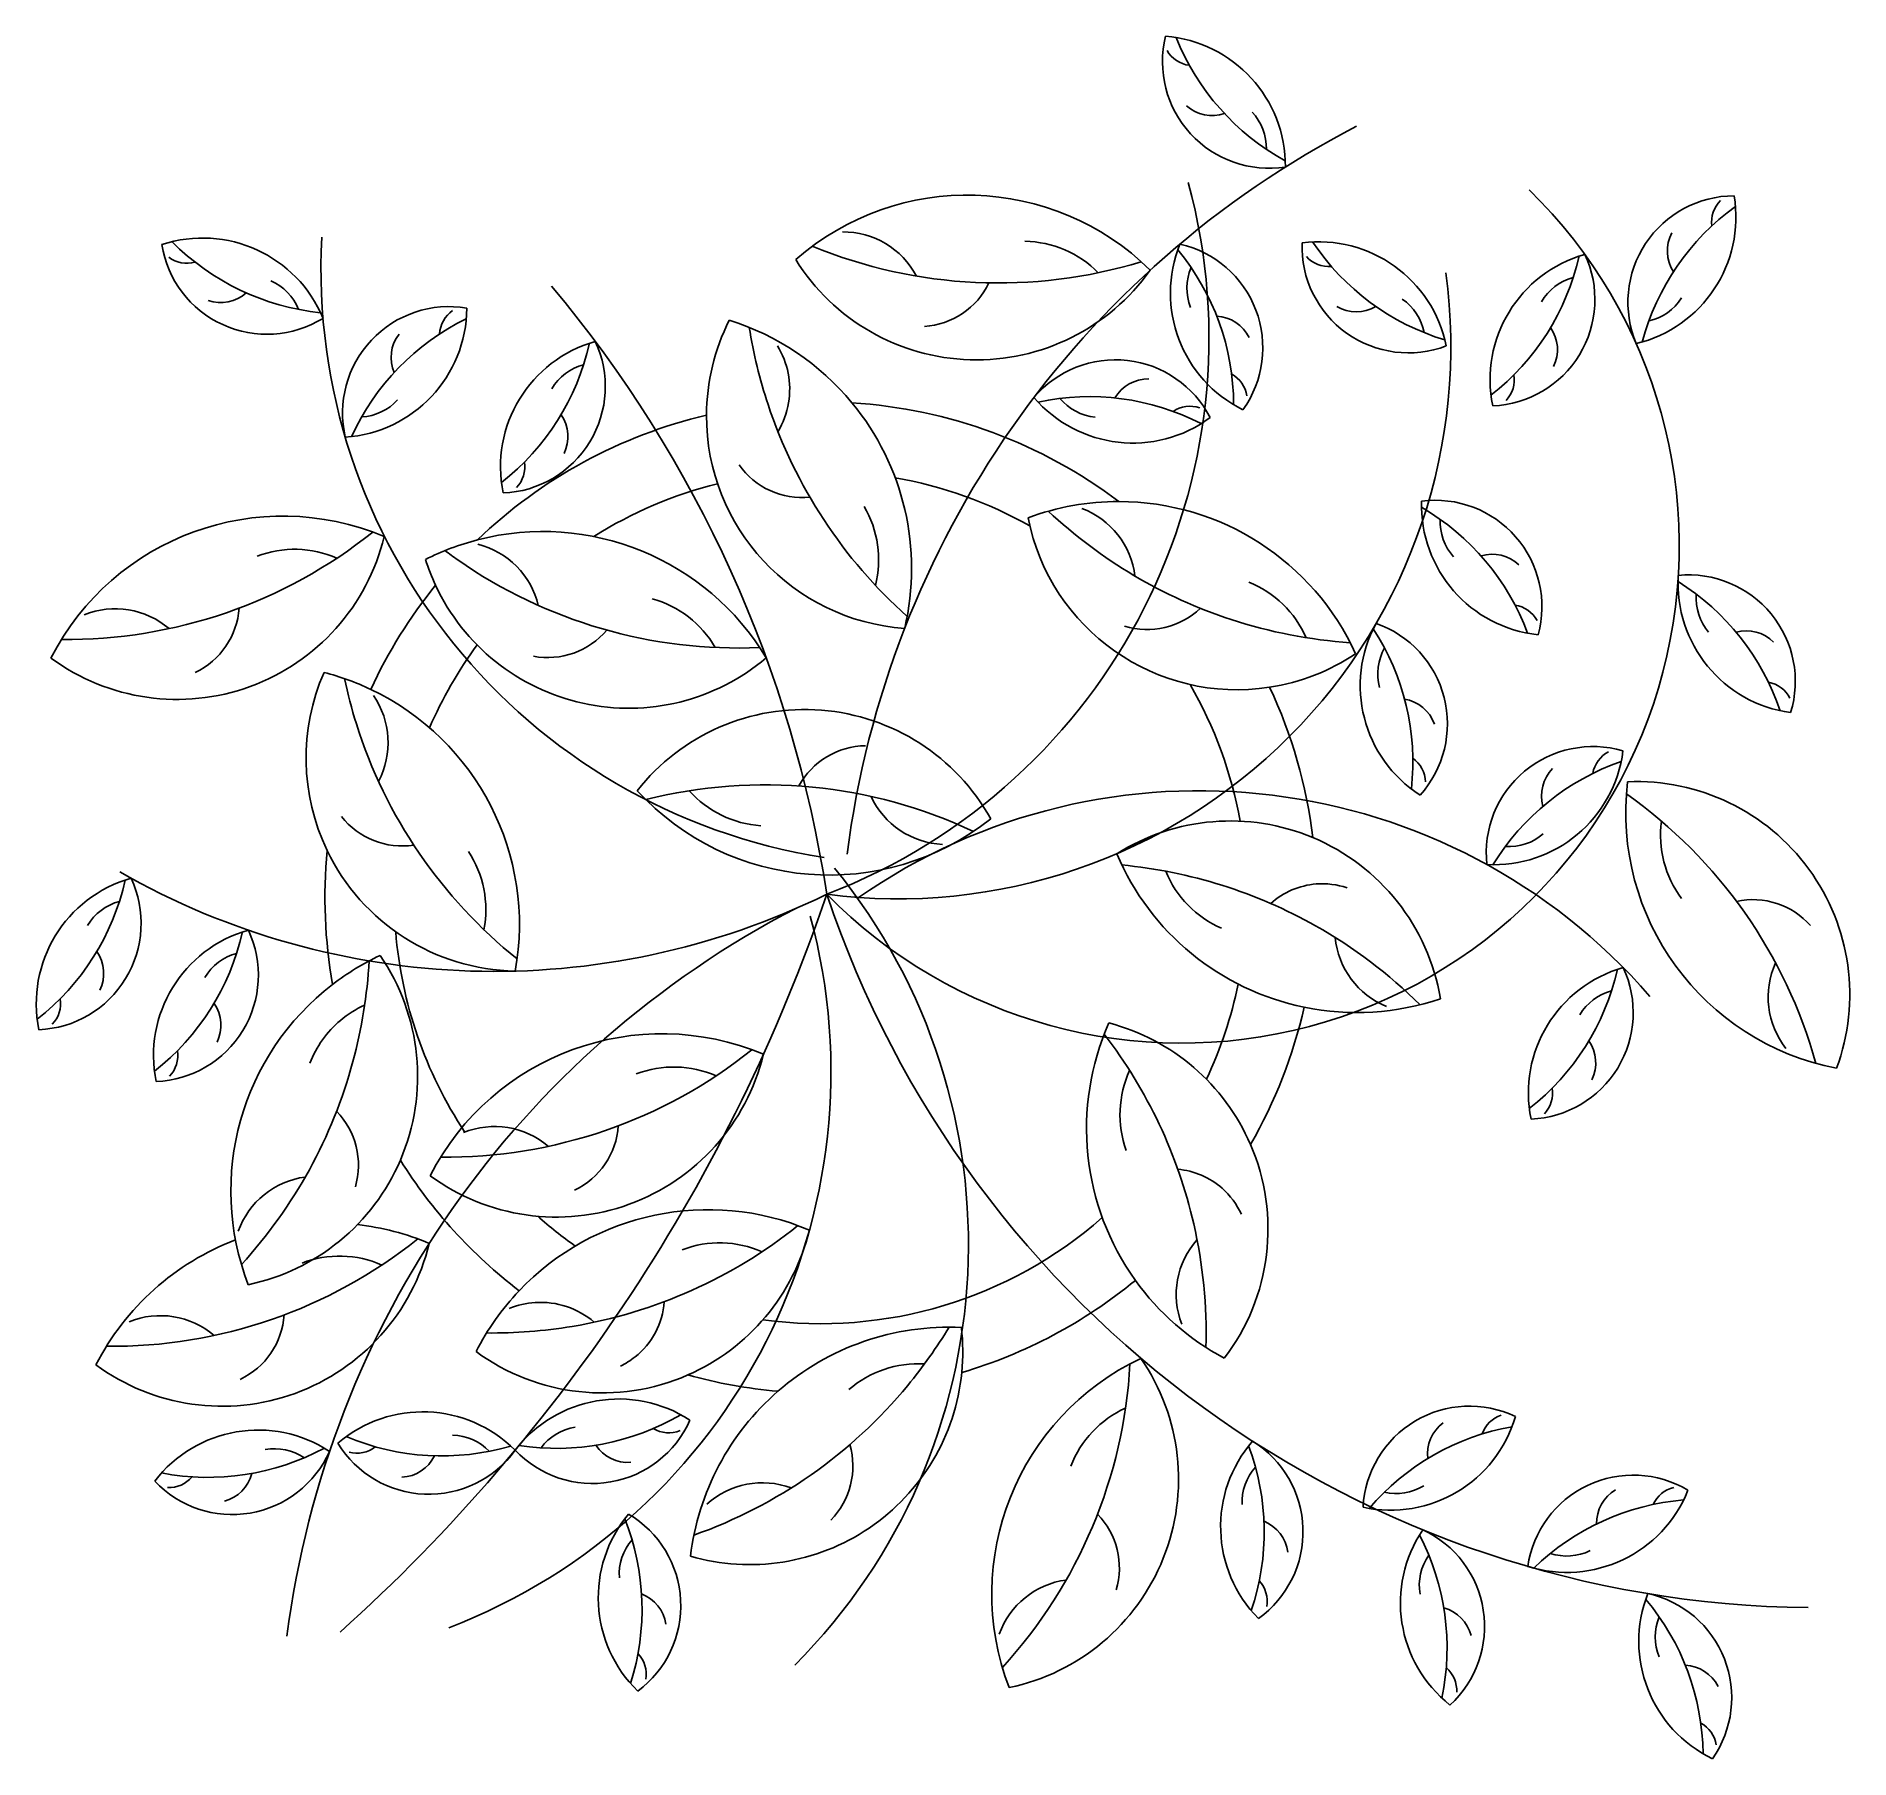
# Model space of a CAD drawing. Header units: millimetres. Extents: x -0.226 to 0.297, y -0.248 to 0.248.
import ezdxf

# ---------------------------------------------------------------- set-up
doc = ezdxf.new("R2010")
doc.units = ezdxf.units.MM
doc.layers.add('01', color=1, linetype='Continuous')

msp = doc.modelspace()

# ---------------------------------------------------------------- linework, layer by layer
for centre, radius, start, end in [((0.1292620345416822, 0.2409915214729494), 0.0307167645179186, 166.1542876011257, 278.8337853738951), ((0.09641590188027749, 0.2108998748648219), 0.03756416621039793, 359.6022721098537, 85.38580086517037), ((0.1680372454609937, 0.2742552613761404), 0.07061911097411812, 201.8527141097312, 241.1384670254136), ((0.1073799831379461, 0.2486307691024763), 0.008730457211267095, 210.416077401175, 262.8992221293745), ((0.1129198467045285, 0.2366011250666702), 0.0111484449818184, 227.9910730514285, 288.4689601728016), ((0.1133366542993031, 0.216083459290985), 0.01516172537137463, 358.7212638647937, 43.35471405616106), ((0.2810867574395957, -0.02253216864954766), 0.275698193365916, 117.3310264303957, 172.7136211872589), ((-0.06002588597090153, 0.1613739417554712), 0.1719429447657858, 291.0544237845411, 15.08739895610682), ((0.1040877507122673, 0.1014087583382093), 0.1434362620208351, 224.4792691155238, 45.69938948375154), ((0.04227396119819105, 0.1273938248257878), 0.07512833242079586, 45.41565005599004, 131.199178811311), ((0.26345686082675, 0.1716154268567038), 0.0307167645179186, 90.1449476320463, 202.8244454048136), ((0.2263168751414355, 0.1962121154487591), 0.03756416621039793, 283.5929321407724, 9.376460896090522), ((0.3051082761587054, 0.1420324423042985), 0.07061911097411812, 125.8433741406498, 165.1291270563318), ((0.2655792051416483, 0.1946952434199147), 0.008730457211267095, 134.4067374320981, 186.8898821602957), ((-0.1781678974074907, 0.1525937820017589), 0.03756416621039793, 22.54554657667521, 108.3290753319954), ((-0.1596504948787469, 0.1931089819888143), 0.0307167645179186, 189.097562067949, 301.7770598407158), ((-0.1369096002136416, 0.2388566057960588), 0.07061911097411812, 224.795988576555, 264.0817414922366), ((0.02787241058030077, 0.1812999761770584), 0.1719429447657858, 176.967226849129, 261.0002020206952), ((0.006427048489058507, 0.1680182538318604), 0.02392386835213443, 27.82557946393263, 90.33066069889774), ((0.0584273913045763, 0.1588865594723643), 0.03032345074274926, 44.53464181093303, 89.16809200229727), ((0.1383934932092075, 0.174304471511789), 0.03756416621039793, 157.9229997268649, 243.7065284821841), ((0.09675451656619316, 0.1584750289908925), 0.0307167645179186, 324.4750152181371, 77.15451299090634), ((0.1694723111742178, 0.1877442150064894), 0.0307167645179186, 178.1182235461631, 290.7977213189297), ((0.1435775302095976, 0.1514973400350073), 0.03756416621039793, 11.56620805488897, 97.3497368102071), ((0.2005098184346252, 0.2283233539480989), 0.07061911097411812, 213.8166500547661, 253.1024029704481), ((0.2552457567252304, 0.186411387567091), 0.0111484449818184, 151.9817330823511, 212.4596202037221), ((-0.182779412837192, 0.1916138458566934), 0.008730457211267095, 233.3593518679989, 285.8424965961999), ((0.04490548177153642, 0.2164476153407122), 0.0614335290358372, 211.9676655472628, 324.6471633200306), ((0.05125286282992647, 0.3184264575111797), 0.1412382219482362, 247.6660920558675, 286.9518449715491), ((0.04843404256848771, 0.1418881315467502), 0.07061911097411812, 0.173441726741834, 39.4591946424256), ((0.1464819904605861, 0.1906814639687013), 0.008730457211267095, 222.3800133462126, 274.8631580744133), ((0.2305540546009865, 0.1492900815967459), 0.03756416621039793, 105.7875212396778, 191.5710499949978), ((0.1497457180543051, 0.2004128221420842), 0.07061911097411812, 308.0379632395555, 347.3237161552364), ((0.1924994178818906, 0.1724465116017768), 0.0307167645179186, 272.3395367309506, 25.01903450371933), ((-0.164606387428762, 0.1639633403496532), 0.01516172537137463, 21.66453833161894, 66.29798852298357), ((0.02229472002915145, 0.1589756216918659), 0.1593958047964342, 262.5928087108953, 7.613956994456661), ((0.1207547376250204, 0.1757382467283719), 0.01516172537137463, 157.0419914818058, 201.6754416731709), ((0.2208593630745099, 0.1640952957504282), 0.01516172537137463, 104.9065129946201, 149.5399631859879), ((-0.172988410031337, 0.1826953993539746), 0.0111484449818184, 250.934347518251, 311.4122346396246), ((-0.3509459557191121, -0.05305337320646686), 0.356795792642309, 8.699045677420232, 39.99551317136137), ((0.02842102001204694, 0.1868903276413789), 0.0222968899636368, 273.8044509975691, 334.2823381189389), ((0.159056198533051, 0.1600759318112068), 0.01516172537137463, 10.68519980983229, 55.31865000119767), ((0.2354375133854205, 0.1810465172755471), 0.01516172537137463, 282.7119238957158, 327.3453740870807), ((-0.1071446164552867, 0.1396713930810165), 0.0307167645179186, 80.41768232755659, 193.0971801003263), ((-0.1395948293957758, 0.1701895730155911), 0.03756416621039793, 273.865666836286, 359.649195591603), ((-0.1011532552146832, 0.1620608072865366), 0.008730457211267095, 124.6794721276093, 177.1626168558077), ((0.1135626195315922, 0.1565178987923446), 0.0111484449818184, 26.31180066844186, 86.78968778981066), ((0.1543952153331247, 0.1800615159423842), 0.0111484449818184, 239.9550089964674, 300.4328961178371), ((-0.07109031060633697, 0.1034763602183375), 0.07061911097411812, 116.1161088361611, 155.4018617518446), ((-0.1127377687387821, 0.155641970135207), 0.0111484449818184, 142.2544677778613, 202.7323548992308), ((0.02851528420723071, 0.1388714936731503), 0.0614335290358372, 153.302651416128, 179.7924889406753), ((-0.04891774688007899, 0.09480758324480121), 0.07512833242079586, 39.55634846936148, 72.53416468017231), ((0.1189205364876784, 0.1864830873960273), 0.1412382219482362, 189.0010779247324, 198.3029110199129), ((0.2012710876851429, 0.1579758346040308), 0.0111484449818184, 334.1763221812559, 34.65420930262434), ((-0.05475589252586133, 0.1241640127480537), 0.03756416621039793, 105.7875212396778, 191.5710499949978), ((-0.1355642290725427, 0.1752867532933919), 0.07061911097411812, 308.0379632395555, 347.3237161552364), ((-0.09281052924495725, 0.1473204427530845), 0.0307167645179186, 272.3395367309506, 25.01903450371933), ((-0.03286059432764432, 0.1465522760620388), 0.02392386835213443, 350.5780520046523, 31.6656465677618), ((-0.06445058405233794, 0.138969226901736), 0.01516172537137463, 104.9065129946201, 149.5399631859879), ((0.08495574677408513, 0.124339740627363), 0.0307167645179186, 27.14486910981701, 139.8243668825867), ((0.09441130027653344, 0.1383731005910818), 0.0111484449818184, 88.98165456012292, 149.4595416814919), ((0.1142667498120318, 0.1432926719695615), 0.008730457211267095, 8.736805018186299, 61.21994974638786), ((0.1912624358095627, 0.1493023513592107), 0.008730457211267095, 316.6013265310004, 9.084471259200184), ((-0.1331676725438911, 0.1537009992528056), 0.01516172537137463, 272.984658591226, 317.6181087825924), ((0.1189205364876784, 0.1864830873960273), 0.1412382219482362, 198.3029110199129, 228.2868308404144), ((-0.03286059432764432, 0.1465522760620388), 0.02392386835213443, 329.1605653327945, 350.5780520046523), ((-0.04891774688007899, 0.09480758324480121), 0.07512833242079586, 346.7506359248546, 39.55634846936148), ((0.09001041677657895, 0.1685983661998307), 0.03756416621039793, 220.5928536185453, 306.3763823738647), ((0.07750639212787291, 0.07379767409327087), 0.07061911097411812, 62.84329561842285, 102.1290485341035), ((0.08063843240245205, 0.1535867933701525), 0.01516172537137463, 219.7118453734871, 264.3452955648523), ((0.1064835498332855, 0.1329267059483641), 0.008730457211267095, 71.40665890986756, 123.8898036380681), ((-0.08403885944170497, 0.1328497657553385), 0.0111484449818184, 334.1763221812559, 34.65420930262434), ((0.02851528420723071, 0.1388714936731503), 0.0614335290358372, 179.7924889406753, 265.9821491888962), ((-0.09404751131728517, 0.1241762825105184), 0.008730457211267095, 316.6013265310004, 9.084471259200184), ((-0.005303412232763094, 0.1375805611638725), 0.0222968899636368, 215.1394368664317, 275.6173239878012), ((-0.1550335646438725, 0.03483427797203831), 0.07512833242079586, 67.14170924277879, 152.9252379980962), ((-0.01361805494576629, 0.09738777491600104), 0.03032345074274926, 345.8696276797966, 30.50307787116266), ((0.08590010224412481, 0.03904495942987296), 0.07512833242079586, 89.92738076123304, 110.3474239970945), ((0.1622892285741386, 0.2143697688658222), 0.1412382219482362, 226.8143372416554, 251.8780484363403), ((0.06686131573104603, 0.08976842531058082), 0.02392386835213443, 6.973824649717669, 69.47890588468223), ((0.08590010224412481, 0.03904495942987296), 0.07512833242079586, 24.56389524177811, 89.92738076123304), ((0.2107910569715727, 0.1130960006059922), 0.03756416621039793, 178.212529591795, 263.9960583471133), ((0.1376542098312825, 0.05149629730561855), 0.07061911097411812, 20.46297159167435, 59.74872450735396), ((0.1772247672180924, 0.08380982949080362), 0.0307167645179186, 344.7645450830684, 97.44404285583695), ((-0.2174069025318204, 0.2156204891330162), 0.1412382219482362, 269.3921512426568, 308.6779041583368), ((-0.08010969398605994, 0.03039624684157616), 0.07512833242079586, 30.98609467701212, 104.551107012979), ((0.1200580771131285, 0.1213294370575113), 0.0614335290358372, 191.1159107330503, 278.7899887816071), ((0.1937495632969899, 0.1083243234091924), 0.01516172537137463, 177.3315213467366, 221.9649715381029), ((-0.1855539557700467, 0.1185361789726471), 0.0614335290358372, 233.6937247340508, 346.37322250682), ((-0.1516852483495086, 0.07006940842040876), 0.03032345074274926, 66.26070099772033, 110.8941511890853), ((-0.08010969398605994, 0.03039624684157616), 0.07512833242079586, 104.551107012979, 116.7696234323324), ((-0.02381071038161053, 0.2131652591776856), 0.1412382219482362, 233.2365366768905, 235.0818884406153), ((-0.1047026262031068, 0.0786718417919019), 0.02392386835213443, 13.39602408495462, 75.90110531991854), ((-0.0553699170432651, 0.1159850658684718), 0.0614335290358372, 197.5381101682869, 205.0175340974192), ((-0.02381071038161053, 0.2131652591776856), 0.1412382219482362, 235.0818884406153, 272.5222895925724), ((0.1936686291456908, 0.08780258403078278), 0.0111484449818184, 46.6013305333709, 107.0792176547443), ((-0.0553699170432651, 0.1159850658684718), 0.0614335290358372, 205.0175340974192, 310.2176079410538), ((0.1122054337326404, 0.06272522917072365), 0.03032345074274926, 23.68288699671876, 68.31633718808364), ((0.2847592619104944, 0.09050455262541846), 0.03756416621039793, 176.3967428752657, 262.180271630583), ((0.2097072815666934, 0.03125320578186574), 0.07061911097411812, 18.64718487514405, 57.93293779082541), ((0.250281860798907, 0.06229667360213398), 0.0307167645179186, 342.9487583665378, 95.62825613930775), ((-0.05661816951487708, 0.05687027029352976), 0.03032345074274926, 30.10508643195386, 74.7385366233218), ((0.1989151057337608, 0.0756421190982337), 0.008730457211267095, 29.02633488311757, 81.50947961131756), ((0.2675751292289306, 0.08627525080203213), 0.01516172537137463, 175.5157346302089, 220.149184821573), ((-0.2033719837768331, 0.05930349574805405), 0.02392386835213443, 49.55163865071815, 112.0567198856851), ((-0.1899262317077728, 0.08497647190051794), 0.0222968899636368, 295.5305101843525, 356.0083973057253), ((0.094132319781977, 0.09957568238280601), 0.0222968899636368, 252.952696183355, 313.4305833047233), ((0.1622892285741386, 0.2143697688658222), 0.1412382219482362, 251.8780484363403, 266.1000901573379), ((0.1931323344075508, 0.06108944433702845), 0.03756416621039793, 151.4722499320479, 237.2557786873652), ((0.1499785587094493, 0.05003832360659999), 0.0307167645179186, 318.0242654233219, 70.70376319608823), ((-0.07869973765957639, 0.09146792481055854), 0.0222968899636368, 259.3748956185886, 319.8527827399603), ((0.1001004881884455, 0.03898520389827809), 0.07061911097411812, 353.7226919319247, 33.00844484760935), ((0.2668439807618483, 0.06576638054133355), 0.0111484449818184, 44.78554381684236, 105.2634309382148), ((0.1200580771131285, 0.1213294370575113), 0.0614335290358372, 278.7899887816071, 303.795408505818), ((0.1757663367728242, 0.06449584068519698), 0.01516172537137463, 150.5912416869897, 195.2246918783576), ((-0.08694746031710565, 0.04017437446020722), 0.0614335290358372, 156.2790472777486, 205.7176406626858), ((-0.1619880365208815, -0.007850769252229384), 0.07512833242079586, 64.57462315094035, 75.51056054179396), ((0.0008636258481828918, 0.09241599238316667), 0.1412382219482362, 191.9774737863539, 197.4452695145351), ((-0.1619880365208815, -0.007850769252229384), 0.07512833242079586, 349.7270317864741, 64.57462315094035), ((-0.1486393645998874, 0.04465788089976286), 0.02392386835213443, 332.1369611944183, 34.6420424293815), ((0.2717025045836294, 0.05344578111441933), 0.008730457211267095, 27.21054816658762, 79.69369289478998), ((-0.00465281085649849, -0.007232674697434049), 0.0614335290358372, 29.08887191074606, 141.7683696835171), ((0.1664603642855695, 0.04620520883395329), 0.0111484449818184, 19.86105087362574, 80.33893799499714), ((0.0008636258481828918, 0.09241599238316667), 0.1412382219482362, 197.4452695145351, 231.2632267020347), ((0.01329531197194456, 0.0214594082275994), 0.0222968899636368, 90.92565736105053, 151.4035444824231), ((0.2226011025867933, 0.01278296659023681), 0.0307167645179186, 73.52091510894495, 186.2004128817132), ((0.1940503437446068, 0.04697696892890235), 0.03756416621039793, 266.9688996176737, 352.7524283729906), ((0.2312376503696214, 0.03429092605591677), 0.008730457211267095, 117.7827049089949, 170.2658496371943), ((0.1656741939871154, 0.03298460520829849), 0.008730457211267095, 2.286055223371597, 54.76919995156967), ((0.2540481943684654, -0.02747959409157374), 0.07061911097411812, 109.2193416175507, 148.5050945332308), ((0.2189661817510569, 0.0293096127844592), 0.0111484449818184, 135.3577005592501, 195.8355876806222), ((-0.01611389454905066, -0.1087640346672742), 0.1412382219482362, 64.78729841935144, 104.0730513350337), ((0.307245148835591, 0.02446369682866134), 0.07512833242079586, 173.2045883441184, 258.9881170994352), ((0.2352558374257114, -0.02802479284605397), 0.0614335290358372, 339.7566038353882, 92.43610160815919), ((0.002447963099541539, 0.0815765675852731), 0.07512833242079586, 222.5368564194738, 308.320385174793), ((-0.01526675034574509, 0.05093485472076509), 0.03032345074274926, 221.6558481744164, 266.2892983657809), ((0.1091490957950896, -0.1411649555907957), 0.1719429447657858, 40.91954519428501, 124.9525203658518), ((0.03620934504795059, 0.03920305614497011), 0.02392386835213443, 204.9467858274165, 267.4518670623793), ((0.1507752922308327, -0.0854966205558867), 0.1412382219482362, 15.45503034399425, 54.74078325967729), ((-0.1206535046174508, 0.0371291629299435), 0.0222968899636368, 218.1158327280535, 278.5937198494234), ((0.1181162017231259, -0.03938664034819794), 0.0614335290358372, 67.23291865492084, 122.2169013929933), ((0.2724591937705441, 0.01793200715979992), 0.03032345074274926, 172.3235800990581, 216.9570302904236), ((0.1181162017231259, -0.03938664034819794), 0.0614335290358372, 9.537403620227277, 67.23291865492084), ((0.1984510329188538, 0.02983592623246523), 0.01516172537137463, 266.087891372614, 310.721341563981), ((-0.08694746031710565, 0.04017437446020722), 0.0614335290358372, 205.7176406626858, 268.9585450505171), ((-0.1268699387703123, -0.003441137737297595), 0.03032345074274926, 348.8460235414158, 33.47947373278228), ((0.1545278769217475, 0.04192567369364042), 0.07512833242079586, 202.9853881289519, 258.3721725477235), ((-0.1885995450026599, -0.03061038371424729), 0.03756416621039793, 105.7875212396778, 191.5710499949978), ((-0.2266541817217558, -0.007453953709216421), 0.0307167645179186, 272.3395367309506, 25.01903450371933), ((-0.09408472668661716, 0.196229070776667), 0.2175613989349242, 240.2296392144356, 296.1341251952277), ((-0.1293502854995268, -0.1001210701233504), 0.1719429447657858, 315.1302977977427, 39.16327296930807), ((0.07333812567895848, -0.1312283378636039), 0.1412382219482362, 60.58676392136724, 84.52158304451454), ((0.1275802154422649, 0.01897901423075155), 0.03032345074274926, 202.1043798838947, 246.7378300752609), ((-0.2694078815492844, 0.02051235683109098), 0.07061911097411812, 308.0379632395555, 347.3237161552364), ((-0.4762724362055337, 0.163426662216807), 0.504888827083524, 311.9854321626828, 341.2229745502551), ((0.2878557813318707, 0.09697561084851714), 0.3018074794705684, 198.5602099890657, 269.3964022214457), ((0.1446313640283847, -0.0183553088742201), 0.0222968899636368, 94.4958051061768, 131.8520761919027), ((0.1446313640283847, -0.0183553088742201), 0.0222968899636368, 71.37418907053042, 94.4958051061768), ((-0.1982942365290796, -0.01580516956062183), 0.01516172537137463, 104.9065129946201, 149.5399631859879), ((0.1195875678841389, -0.2480017026980477), 0.275698193365916, 117.3310264303957, 172.7136211872589), ((0.2687151015240943, -0.02294066247480941), 0.0222968899636368, 41.59338928569477, 102.0712764070652), ((-0.1547957324812046, -0.0455919392086912), 0.03756416621039793, 105.7875212396778, 191.5710499949978), ((-0.235604069027886, 0.005530801336647073), 0.07061911097411812, 308.0379632395555, 347.3237161552364), ((-0.1928503692003005, -0.02243550920366033), 0.0307167645179186, 272.3395367309506, 25.01903450371933), ((-0.1690090027391875, -0.05015985022140512), 0.1719429447657858, 291.0544237845411, 15.08739895610682), ((0.07333812567895848, -0.1312283378636039), 0.1412382219482362, 45.23583012883128, 60.58676392136724), ((-0.2178825119185035, -0.02192463070696249), 0.0111484449818184, 334.1763221812559, 34.65420930262434), ((0.1721621764334031, -0.009302998586406375), 0.02392386835213443, 185.3953175368954, 247.9003987718582), ((-0.1644904240076244, -0.0307867250550089), 0.01516172537137463, 104.9065129946201, 149.5399631859879), ((-0.09492963166525215, -0.08464653031080616), 0.07512833242079586, 115.3035970571273, 127.5509726138386), ((-0.2712260042122239, -0.01052719105314281), 0.1412382219482362, 344.8922058616989, 356.8397919726855), ((-0.1776482271783379, -0.05155368422674655), 0.0614335290358372, 336.7733261456293, 34.53511032116761), ((0.2416054289982981, -0.05638781892764655), 0.03756416621039793, 105.7875212396778, 191.5710499949978), ((0.1607970924516735, -0.005265078382308275), 0.07061911097411812, 308.0379632395555, 347.3237161552364), ((0.203550792279259, -0.03323138892255884), 0.0307167645179186, 272.3395367309506, 25.01903450371933), ((0.297106102944781, -0.02875796352941506), 0.02392386835213443, 155.6145177520597, 218.1195989870257), ((-0.09492963166525215, -0.08464653031080616), 0.07512833242079586, 127.5509726138386, 201.0871258124443), ((-0.2278911637940837, -0.03059811395178258), 0.008730457211267095, 316.6013265310004, 9.084471259200184), ((-0.1840786993970482, -0.0369061862014064), 0.0111484449818184, 334.1763221812559, 34.65420930262434), ((-0.1189475264923772, -0.0586491002880507), 0.03032345074274926, 114.4225888120673, 130.0790151020587), ((0.1545278769217475, 0.04192567369364042), 0.07512833242079586, 258.3721725477235, 288.7689168842713), ((0.2319107374718783, -0.04158260477396425), 0.01516172537137463, 104.9065129946201, 149.5399631859879), ((-0.1189475264923772, -0.0586491002880507), 0.03032345074274926, 130.0790151020587, 159.0560390034321), ((0.1517787570534779, -0.06664075764189192), 0.07512833242079586, 156.0955652960208, 215.661881276929), ((0.06753357750397981, -0.0956278621587785), 0.0614335290358372, 23.3908102111151, 75.32707856006225), ((-0.04570050189607855, -0.1144577825920692), 0.07512833242079586, 67.14170924277879, 152.9252379980962), ((-0.03011610988693292, -0.1257029689615479), 0.1412382219482362, 12.91077737013008, 37.63176021157892), ((0.2123224620824544, -0.0477020659203049), 0.0111484449818184, 334.1763221812559, 34.65420930262434), ((-0.1940873512726284, -0.04557966944622649), 0.008730457211267095, 316.6013265310004, 9.084471259200184), ((-0.07622089302219592, -0.03075588159146037), 0.0614335290358372, 233.6937247340508, 346.37322250682), ((-0.1080738397839696, 0.06632842856890875), 0.1412382219482362, 269.3921512426568, 308.6779041583368), ((-0.2712260042122239, -0.01052719105314281), 0.1412382219482362, 317.5540390570049, 344.8922058616989), ((-0.04235218560165777, -0.07922265214369872), 0.03032345074274926, 66.26070099772033, 110.8941511890853), ((0.1166106321196025, -0.06264968906879176), 0.03032345074274926, 155.2145570509621, 199.8480072423288), ((0.2023138102068742, -0.05637554916512499), 0.008730457211267095, 316.6013265310004, 9.084471259200184), ((-0.1555615871237706, -0.07719644279018212), 0.0222968899636368, 343.6923979987033, 44.17028512007249), ((-0.09403892102898226, -0.08998856481605344), 0.02392386835213443, 49.55163865071815, 112.0567198856851), ((-0.08059316895997881, -0.06431558866358955), 0.0222968899636368, 295.5305101843525, 356.0083973057253), ((0.06753357750397981, -0.0956278621587785), 0.0614335290358372, 322.6475807872922, 23.3908102111151), ((-0.1776482271783379, -0.05155368422674655), 0.0614335290358372, 281.8556125483972, 336.7733261456293), ((0.1010078632405111, -0.1006121304170051), 0.0222968899636368, 48.64582490055677, 84.96225335896985), ((-0.1454030821346919, -0.1043385637392475), 0.02392386835213443, 97.71352646506654, 160.2186077000338), ((0.1010078632405111, -0.1006121304170051), 0.0222968899636368, 24.48436623759752, 48.64582490055677), ((-0.03245655024994676, -0.1651687543311482), 0.07512833242079586, 67.14170924277879, 136.4951108913767), ((-0.1420557477794659, -0.1690002388118046), 0.07512833242079586, 110.7881768265275, 152.9252379980962), ((-0.2044290856674138, 0.01178597234917333), 0.1412382219482362, 269.3921512426568, 308.6779041583368), ((-0.1420557477794659, -0.1690002388118046), 0.07512833242079586, 67.14170924277879, 83.51903384998994), ((-0.09482988813789461, 0.01561745682982973), 0.1412382219482362, 279.4596374174537, 308.6779041583368), ((-0.06297694137606413, -0.08146685333059622), 0.0614335290358372, 293.7078439073745, 346.37322250682), ((0.1264310723768745, -0.1145243692890858), 0.02392386835213443, 138.5054947039631, 201.0105759389268), ((-0.03011610988693292, -0.1257029689615479), 0.1412382219482362, 358.3460072958983, 12.91077737013008), ((-0.1725761389055833, -0.08529833781125262), 0.0614335290358372, 233.6937247340508, 346.37322250682), ((-0.138707431485102, -0.133765108363491), 0.03032345074274926, 66.26070099772033, 110.8941511890853), ((-0.02910823395552598, -0.1299336238828346), 0.03032345074274926, 66.26070099772033, 110.8941511890853), ((-0.03245655024994676, -0.1651687543311482), 0.07512833242079586, 136.4951108913767, 152.9252379980962), ((0.1517787570534779, -0.06664075764189192), 0.07512833242079586, 215.661881276929, 241.8790940513373), ((-0.08079496938285047, -0.1406995365551325), 0.02392386835213443, 93.73780646841543, 112.0567198856851), ((-0.08079496938285047, -0.1406995365551325), 0.02392386835213443, 49.55163865071815, 93.73780646841543), ((-0.06734921731384702, -0.1150265604026686), 0.0222968899636368, 308.2743780136805, 356.0083973057253), ((-0.1903941669124265, -0.1445310210357889), 0.02392386835213443, 49.55163865071815, 112.0567198856851), ((-0.1769484148433662, -0.118858044883325), 0.0222968899636368, 295.5305101843525, 356.0083973057253), ((-0.09482988813789461, 0.01561745682982973), 0.1412382219482362, 269.3921512426568, 279.4596374174537), ((0.03701657873330078, -0.1990479461375116), 0.07512833242079586, 87.29037501244525, 131.0638411489944), ((-0.08381275171439029, -0.05081043290692833), 0.1412382219482362, 320.4670113816048, 328.8265699280072), ((-0.02046774982744637, -0.1309814016716473), 0.0614335290358372, 354.3507919894163, 6.521888276488396), ((-0.06297694137606413, -0.08146685333059622), 0.0614335290358372, 233.6937247340508, 293.7078439073745), ((-0.06734921731384702, -0.1150265604026686), 0.0222968899636368, 295.5305101843525, 308.2743780136805), ((0.02802298986694041, -0.1648157829131378), 0.03032345074274926, 86.40936676738818, 131.0428169587541), ((0.1244504613936783, -0.2008601020099263), 0.07512833242079586, 115.3035970571273, 201.0871258124443), ((-0.0518459111532934, -0.126740762752263), 0.1412382219482362, 317.5540390570049, 356.8397919726855), ((0.04173186588059252, -0.1677672559258667), 0.0614335290358372, 281.8556125483972, 34.53511032116761), ((-0.02046774982744637, -0.1309814016716473), 0.0614335290358372, 253.8423905037193, 354.3507919894163), ((-0.08381275171439029, -0.05081043290692833), 0.1412382219482362, 289.5408170123237, 320.4670113816048), ((-0.05823263478629315, -0.1822092776741897), 0.03756416621039793, 56.88301388626622, 142.6665426415819), ((0.03701657873330078, -0.1990479461375116), 0.07512833242079586, 131.0638411489944, 173.0739037677635), ((-0.1147394779857223, -0.1859130705418579), 0.03756416621039793, 44.83373741128668, 130.6172661666058), ((-0.06579551952449947, -0.1383096375749915), 0.0307167645179186, 223.435029377541, 336.1145271503107), ((-0.07610646974683277, -0.08827287429346597), 0.07061911097411812, 261.1303477260229, 300.4161006417062), ((0.1004325665664965, -0.1748626719871709), 0.03032345074274926, 114.4225888120673, 159.0560390034321), ((0.1870543096554798, -0.1774246284833794), 0.0307167645179186, 64.43240648235644, 177.1119042551244), ((0.1642632766043448, -0.1391500358811868), 0.03756416621039793, 257.8803909910846, 343.6639197464008), ((0.1860755728703225, -0.1605312937558665), 0.0111484449818184, 126.2691919326589, 186.7470790540322), ((0.1989798278017361, -0.1575509198479494), 0.008730457211267095, 108.6941962824052, 161.1773410106056), ((-0.1622095217917376, -0.1911723537111243), 0.03756416621039793, 56.74033805000465, 142.5238668053212), ((-0.1092801838271384, -0.09044727581101597), 0.07061911097411812, 247.0841794111631, 286.3699323268442), ((-0.1065032575376677, -0.1702495433956415), 0.01516172537137463, 43.95272916622707, 88.58617935759375), ((-0.06844296443296116, -0.1677548465738141), 0.01516172537137463, 98.9141006952736, 143.5475508866404), ((-0.04381431575131955, -0.1456587163378344), 0.008730457211267095, 239.3695926220597, 291.8527373502587), ((0.1528706217837339, -0.1814556649268866), 0.03756416621039793, 139.0039440576278, 224.7874728129463), ((0.1083486709117096, -0.1829292717093836), 0.0307167645179186, 305.5559595489009, 58.23545732166905), ((0.211746724021566, -0.2221490965848147), 0.07061911097411812, 100.1308329909612, 139.416585906643), ((-0.1696630659304219, -0.1472540169237391), 0.0307167645179186, 223.2923535412757, 335.9718513140435), ((-0.1765638910105736, -0.09663413952961264), 0.07061911097411812, 258.9907800498822, 298.2765329655626), ((-0.1573821523249421, -0.1741465522920862), 0.01516172537137463, 55.85932980494562, 100.4927799963109), ((-0.1129715652008372, -0.1414018347604724), 0.0307167645179186, 211.3857529025582, 324.0652506753266), ((-0.1338054198234317, -0.1515572657974076), 0.008730457211267095, 255.6475427026098, 308.1306874308082), ((-0.1213634646262562, -0.1560960073450133), 0.0111484449818184, 273.2225383528627, 333.7004254742341), ((-0.0555573737124746, -0.1517826867562917), 0.0111484449818184, 213.7998545786343, 274.2777417000049), ((-0.01301256801156114, -0.1639933843405856), 0.0222968899636368, 315.6791759540233, 16.15706307539567), ((0.05726058219835295, -0.1829530582583629), 0.07061911097411812, 341.254386057506, 20.5401389731868), ((-0.1879534476606182, -0.1614893326611195), 0.008730457211267095, 267.5541433413283, 320.0372880695289), ((-0.1748427592150392, -0.1633634384337483), 0.0111484449818184, 285.1291389915812, 345.6070261129511), ((0.1366496304026441, -0.1743802957814182), 0.01516172537137463, 138.1229358125703, 182.7563860039367), ((0.234273338445405, -0.197308555091638), 0.0307167645179186, 59.0907322990892, 171.7702300718547), ((-0.01679222526303192, -0.1927267124507352), 0.02392386835213443, 69.7003044203888, 132.205385655353), ((0.1659011178075502, -0.1567710144613557), 0.01516172537137463, 256.9993827460236, 301.6328329373897), ((0.2151444469134276, -0.1570784527407909), 0.03756416621039793, 252.5387168078145, 338.3222455631338), ((0.2348715337729459, -0.1803974686019956), 0.0111484449818184, 120.9275177493942, 181.4054048707627), ((0.2479972060648379, -0.1786313568128435), 0.008730457211267095, 103.3525220991384, 155.8356668273383), ((0.2546949041645803, -0.2441375314605239), 0.07061911097411812, 94.78915880769415, 134.0749117233749), ((-0.02657162265978741, -0.2019290604729349), 0.03756416621039793, 140.0899068012409, 225.87343555656), ((-0.1221361099548517, -0.2052382332305456), 0.07061911097411812, 342.34034880112, 21.62610171680075), ((-0.0710576482214833, -0.2042462044311151), 0.0307167645179186, 306.6419222925128, 59.3214200652826), ((0.06381850593510308, -0.1934100144893023), 0.0222968899636368, 343.6923979987033, 44.17028512007249), ((0.1236141950810179, -0.1902303987283744), 0.0111484449818184, 7.392744999203126, 67.87063212057656), ((0.204707732338079, -0.203412058036065), 0.03756416621039793, 145.9256198415662, 231.7091485968828), ((0.1606878532887208, -0.2102403722408894), 0.0307167645179186, 312.477635332838, 65.15713310560741), ((-0.04292379638178545, -0.1951623903541986), 0.01516172537137463, 139.2088985561841, 183.8423487475503), ((0.1099749702611348, -0.2164207338173014), 0.07061911097411812, 348.176061841444, 27.46181475712588), ((0.1877522926930624, -0.1983430861112083), 0.01516172537137463, 145.0446115965067, 189.6780617878739), ((0.2151347538148798, -0.1747753823042331), 0.01516172537137463, 251.6577085627566, 296.2911587541238), ((0.07397701092418174, -0.2205521354383677), 0.02392386835213443, 97.71352646506654, 160.2186077000338), ((0.119992244089417, -0.2029694683560592), 0.008730457211267095, 349.8177493489489, 42.30089407714974), ((-0.05565649142153006, -0.2112567003573531), 0.0111484449818184, 8.47870774281827, 68.95659486419012), ((0.2734377902023652, -0.2145535871457014), 0.03756416621039793, 158.4699720153318, 244.2535007706499), ((0.1837918955902751, -0.2478272319038979), 0.07061911097411812, 0.7204140152113617, 40.0061669308941), ((0.2319518238907108, -0.2307798074569405), 0.0307167645179186, 325.0219875066059, 77.70148527937495), ((0.1767219959616, -0.2156486023262119), 0.0111484449818184, 14.31442078314422, 74.79230790451274), ((0.2557861510860562, -0.2132882625088541), 0.01516172537137463, 157.5889637702749, 202.222413961642), ((-0.05903635476011004, -0.2240621268546192), 0.008730457211267095, 350.9037120925646, 43.3868568207653), ((0.1746616583013747, -0.228731317361337), 0.008730457211267095, 356.7394251328874, 49.22256986108934), ((0.2487778443541515, -0.2325763929056848), 0.0111484449818184, 26.8587729569098, 87.33666007828103), ((0.249608194827772, -0.2457942952376015), 0.008730457211267095, 9.283777306654954, 61.76692203485736)]:
    msp.add_arc(centre, radius, start, end)
at = {"layer": '01'}
for radius, start, end in [(0.1429360780590317, 53.0129262288864, 86.38752279866758), (0.1429360780590317, 103.3145958777462, 133.8294237852559), (0.1229360780590317, 60.63423703025838, 79.9372677930856), (0.1229360780590317, 103.987201216026, 122.1570171699791), (0.1429360780590317, 140.9729111904057, 155.1796021974982), (0.1229360780590317, 143.6885360950042, 156.550302662892), (0.1229360780590317, 10.30001082423963, 29.96929779427912), (0.1429360780590317, 6.935713549567422, 25.09293421656205), (0.1429360780590317, 174.5739686251782, 190.1072052633933), (0.1229360780590317, 184.6191786582591, 213.3944920796354), (0.1229360780590317, 334.7623132464228, 348.2721741805785), (0.1429360780590317, 330.1060911452023, 347.2026463133057), (0.1429360780590317, 212.0173153686616, 232.5331715307451), (0.1229360780590317, 228.4158154639171, 234.8630296551629), (0.1229360780590317, 262.2200543804472, 311.3239548868552), (0.1429360780590317, 286.5298399696709, 309.4068644633024), (0.1429360780590317, 254.467482630401, 265.049294219423)]:
    msp.add_arc((0, 0), radius, start, end, dxfattribs=at)

doc.saveas('drawing.dxf')
